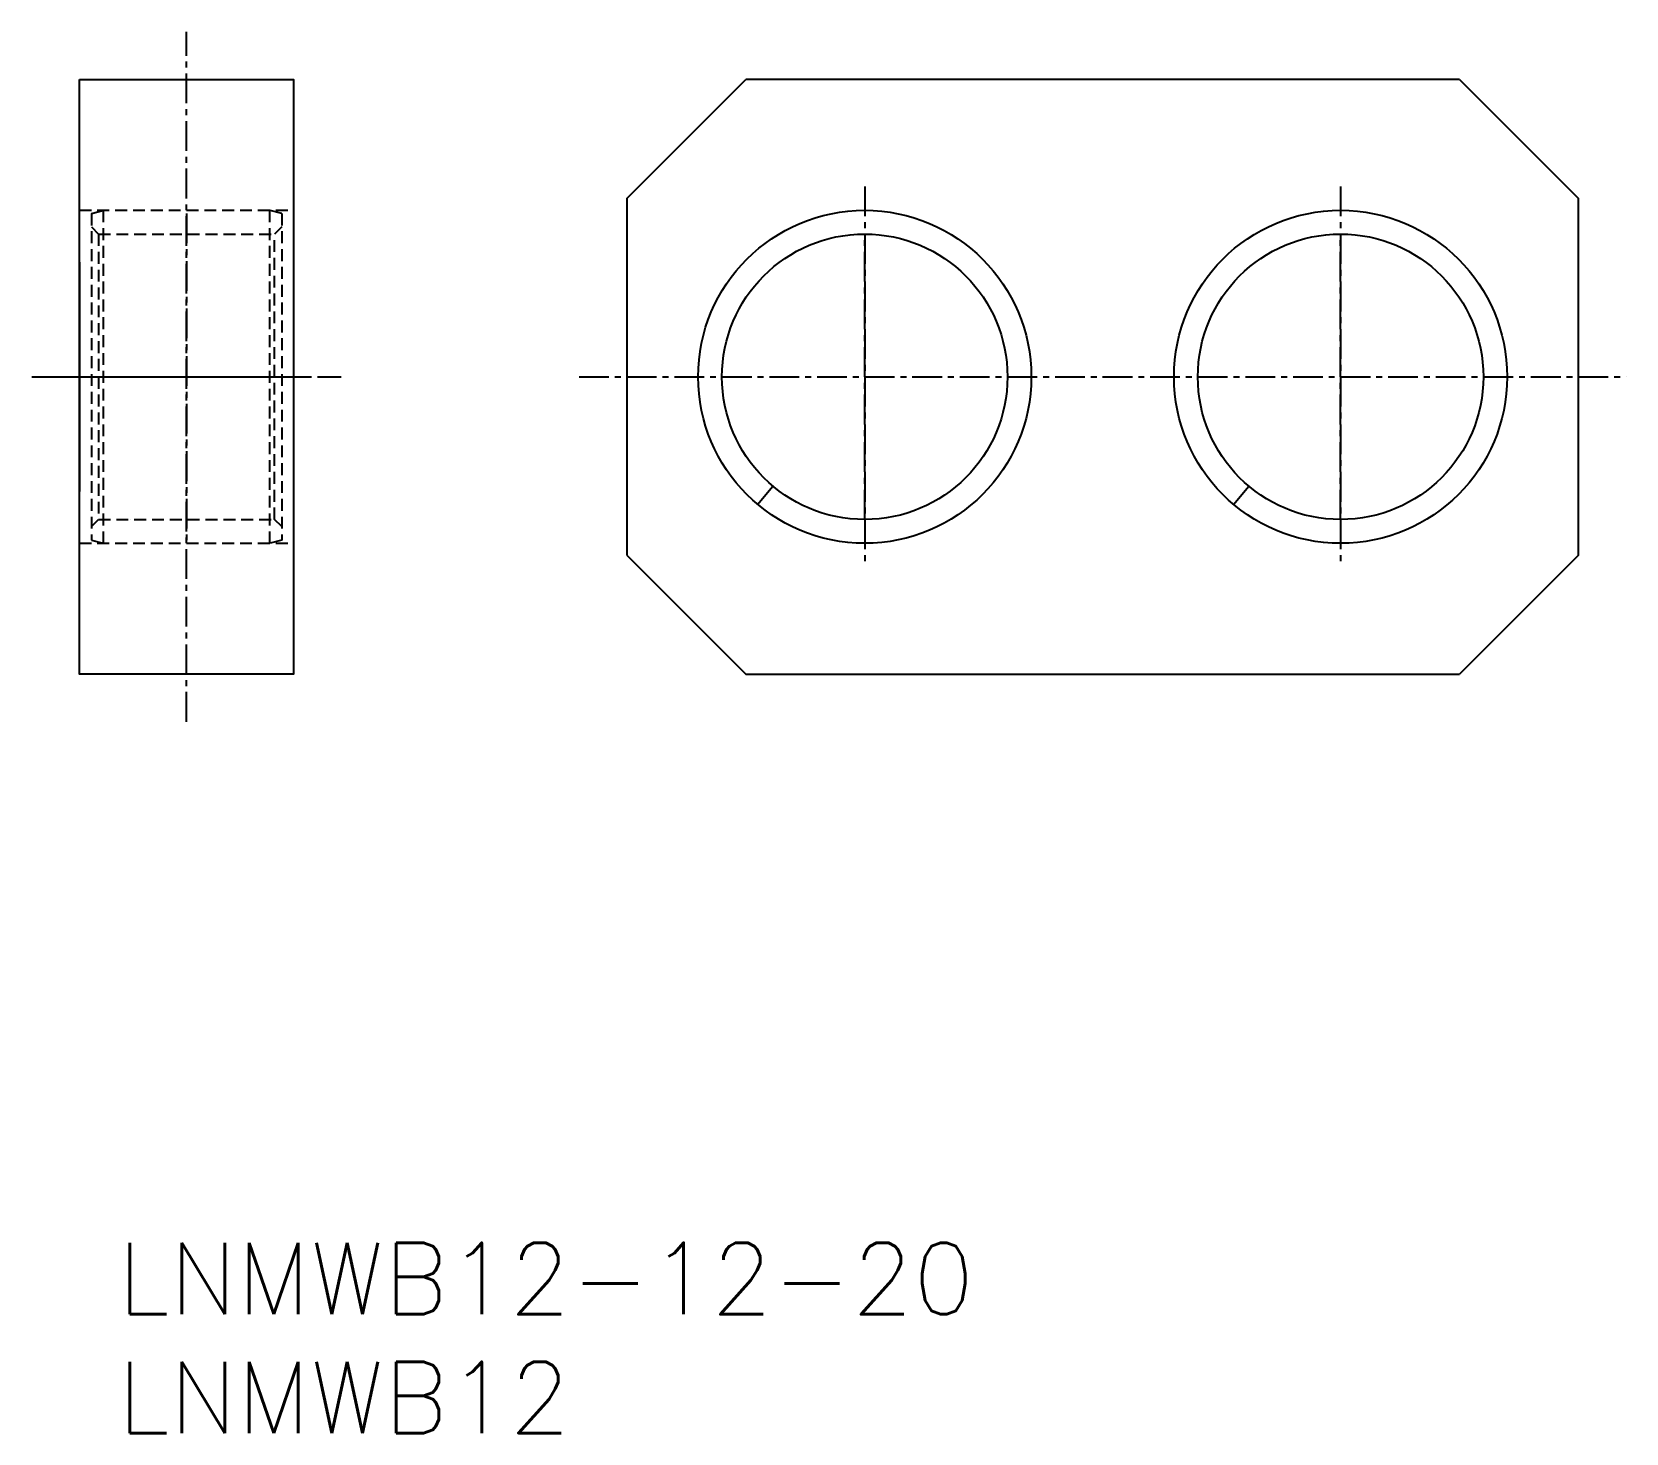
# Model space of a CAD drawing. Extents: x 102.6 to 169.6, y 66 to 124.9.
import ezdxf
from ezdxf.enums import TextEntityAlignment as Align

# ---------------------------------------------------------------- set-up
doc = ezdxf.new("R2010")
doc.units = 0
doc.header["$MEASUREMENT"] = 0
doc.linetypes.add('CENTER', pattern=[2, 1.25, -0.25, 0.25, -0.25])
doc.linetypes.add('DASHED', pattern=[0.75, 0.5, -0.25])
doc.layers.get('0').update_dxf_attribs({"linetype": 'CONTINUOUS'})
doc.layers.add('CENTER', color=1, linetype='CENTER')
doc.styles.get("Standard").update_dxf_attribs({"font": 'txt.shx', "bigfont": 'extfont.shx'})

msp = doc.modelspace()

# ---------------------------------------------------------------- linework, layer by layer
at = {"color": 7, "linetype": 'Continuous'}
for p, q in [((127.556, 117.919), (132.556, 122.919)), ((162.556, 122.919), (132.556, 122.919)), ((162.556, 122.919), (167.556, 117.919)), ((127.556, 117.919), (127.556, 102.919)), ((167.556, 102.919), (167.556, 117.919)), ((104.556, 115.238), (104.556, 105.601)), ((113.556, 115.238), (113.556, 105.601)), ((109.056, 106.419), (109.056, 106.419)), ((133.056, 105.057), (133.699, 105.823)), ((153.056, 105.057), (153.699, 105.823)), ((105.056, 103.553), (105.556, 103.419)), ((127.556, 102.919), (132.556, 97.919)), ((167.556, 102.919), (162.556, 97.919)), ((132.556, 97.919), (162.556, 97.919))]:
    msp.add_line(p, q, dxfattribs=at)
at = {"linetype": 'DASHED'}
for p, q in [((104.556, 117.419), (113.556, 117.419)), ((105.056, 117.286), (105.556, 117.419)), ((105.056, 117.286), (105.056, 103.553)), ((105.556, 117.419), (105.556, 103.419)), ((112.556, 103.419), (112.556, 117.419)), ((113.056, 117.286), (112.556, 117.419)), ((113.056, 117.286), (113.056, 103.553)), ((105.056, 116.719), (105.356, 116.419)), ((113.056, 116.719), (112.756, 116.419)), ((105.356, 116.419), (105.356, 104.419)), ((105.356, 116.419), (112.756, 116.419)), ((112.756, 104.419), (112.756, 116.419)), ((105.356, 104.419), (112.756, 104.419)), ((113.056, 104.119), (112.756, 104.419)), ((104.556, 103.419), (113.556, 103.419)), ((113.056, 103.553), (112.556, 103.419))]:
    msp.add_line(p, q, dxfattribs=at)
at = {"color": 3, "linetype": 'DASHED'}
for p, q in [((105.056, 104.119), (105.356, 104.419)), ((106.706, 104.419), (106.706, 104.42)), ((108.056, 104.419), (108.056, 104.419))]:
    msp.add_line(p, q, dxfattribs=at)
at = {"color": 7, "linetype": 'Continuous'}
msp.add_lwpolyline([(104.556, 122.919), (113.556, 122.919), (113.556, 97.919), (104.556, 97.919)], close=True, dxfattribs=at)
for centre, radius in [((137.556, 110.419), 7), ((157.556, 110.419), 7), ((137.556, 110.419), 6), ((157.556, 110.419), 6)]:
    msp.add_circle(centre, radius, dxfattribs=at)
at = {"layer": 'CENTER', "color": 1, "linetype": 'CENTER'}
for p, q in [((109.056, 95.919), (109.056, 124.919)), ((137.556, 118.419), (137.556, 102.419)), ((157.556, 118.419), (157.556, 102.419)), ((109.056, 117.286), (109.056, 103.553)), ((137.556, 104.419), (137.556, 116.419)), ((157.556, 104.419), (157.556, 116.419)), ((102.556, 110.419), (115.556, 110.419)), ((103.59, 110.419), (114.056, 110.419)), ((125.556, 110.419), (169.556, 110.419)), ((129.556, 110.419), (145.556, 110.419)), ((149.556, 110.419), (165.556, 110.419))]:
    msp.add_line(p, q, dxfattribs=at)

# ---------------------------------------------------------------- texts
at = {"color": 7, "linetype": 'Continuous'}
for s, p in [('LNMWB12-12-20', (106.161, 72.511)), ('LNMWB12', (106.161, 67.511))]:
    msp.add_text(s, height=3, dxfattribs=at).set_placement(p, align=Align.MIDDLE_LEFT)

doc.saveas('drawing.dxf')
